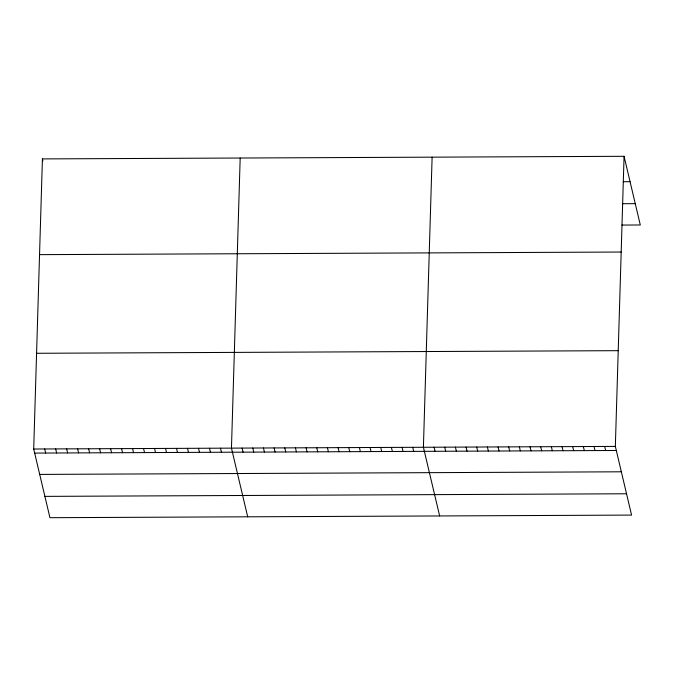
<?xml version="1.0" encoding="UTF-8"?>
<svg xmlns="http://www.w3.org/2000/svg" width="674" height="674" viewBox="0 0 674 674"><rect width="100%" height="100%" fill="white"/><g stroke="black" fill="none" stroke-linecap="round" stroke-linejoin="round"><path stroke-width="1.01" d="M624.065 156.301L615.345 446.407L631.58 515.088L49.935 517.699L33.7 449.019L42.42 158.912L624.065 156.301L640.3 224.981L621.883 225.065M240.18 158.019L231.46 448.134L247.695 516.815M432.118 157.16L423.407 447.266L439.642 515.955M623.281 181.727L630.064 181.694M622.658 203.717L635.262 203.658M39.539 254.646L621.184 252.034M36.573 353.286L618.226 350.674M33.7 449.019L615.345 446.407M34.66 453.088L616.306 450.485M39.707 474.412L621.352 471.8M44.897 496.376L626.542 493.772M604.679 446.458L605.648 450.527M594.021 446.508L594.982 450.577M583.355 446.55L584.316 450.628M572.689 446.601L573.658 450.67M562.032 446.651L562.992 450.721M551.366 446.694L552.326 450.771M540.7 446.744L541.669 450.813M530.042 446.795L531.002 450.864M519.376 446.837L520.336 450.914M508.71 446.887L509.67 450.957M498.044 446.938L499.013 451.007M487.386 446.98L488.347 451.058M476.72 447.031L477.681 451.1M466.054 447.081L467.023 451.15M455.397 447.123L456.357 451.201M444.73 447.174L445.691 451.251M434.064 447.224L435.033 451.294M412.741 447.317L413.701 451.395M402.075 447.368L403.035 451.437M391.409 447.418L392.378 451.487M380.751 447.46L381.711 451.538M370.085 447.511L371.045 451.58M359.419 447.561L360.388 451.631M348.761 447.603L349.722 451.681M338.095 447.654L339.056 451.723M327.429 447.704L328.398 451.774M316.772 447.747L317.732 451.824M306.106 447.797L307.066 451.866M295.439 447.848L296.4 451.917M284.773 447.89L285.742 451.968M274.116 447.94L275.076 452.01M263.45 447.991L264.41 452.06M252.784 448.033L253.753 452.111M242.126 448.084L243.087 452.153M220.474 448.185L221.434 452.254M209.488 448.227L210.448 452.305M198.501 448.277L199.462 452.355M187.515 448.328L188.476 452.397M176.529 448.379L177.489 452.448M165.543 448.429L166.503 452.498M154.557 448.48L155.517 452.549M143.57 448.522L144.531 452.599M132.576 448.572L133.545 452.65M121.59 448.623L122.558 452.701M42.42 158.912L42.9 160.943M110.603 448.673L111.572 452.743M99.617 448.724L100.586 452.793M88.631 448.774L89.6 452.844M77.645 448.825L78.605 452.894M66.659 448.867L67.619 452.945M55.672 448.918L56.633 452.995M44.686 448.968L45.647 453.046"/></g></svg>
